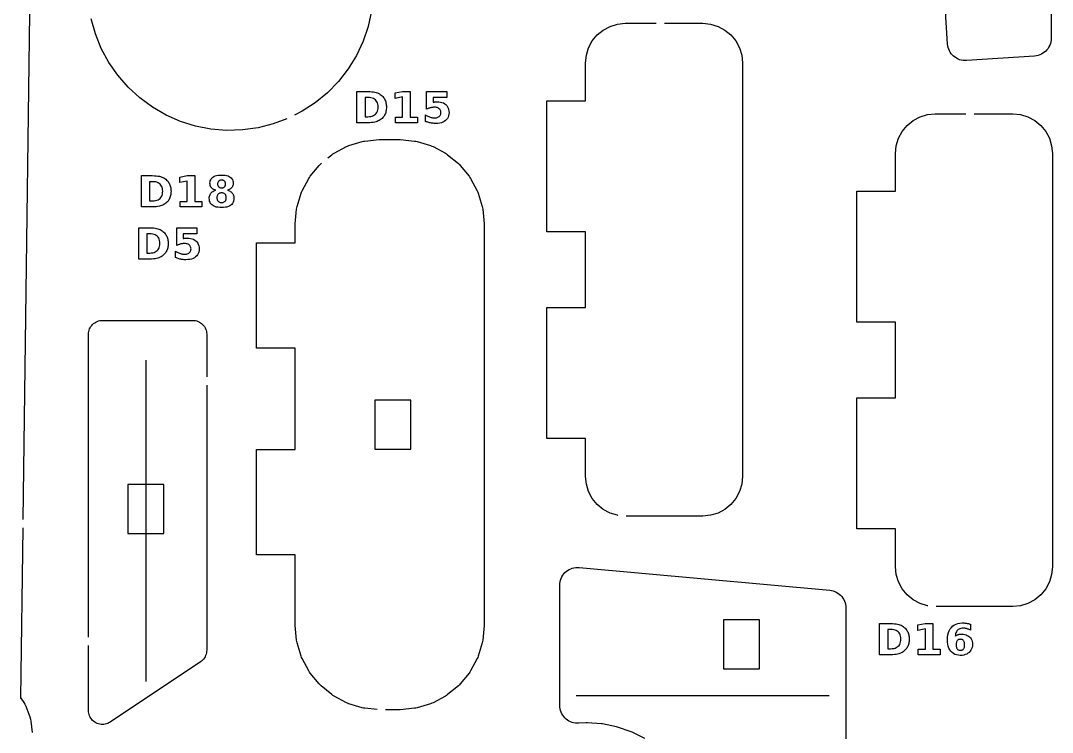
# Model space of a CAD drawing. Header units: millimetres. Extents: x 3 to 296, y 5 to 140.
# Drawn here: x 210.2 to 290.1, y 48.2 to 103.3 of the extents above; entities that cross this region are included whole.
import ezdxf

# ---------------------------------------------------------------- set-up
doc = ezdxf.new("R2010")
doc.units = ezdxf.units.MM
for name, color, linetype in [('CUT', 1, 'CONTINUOUS'), ('ENGRAVE', 5, 'CONTINUOUS'), ('SCORE', 7, 'CONTINUOUS')]:
    doc.layers.add(name, color=color, linetype=linetype)

msp = doc.modelspace()

# ---------------------------------------------------------------- linework, layer by layer
at = {"layer": 'CUT', "color": 1}
for points in [[(289.9819, 122.5685), (289.9818, 101.9104), (289.975, 101.7747), (289.9544, 101.6384), (289.9202, 101.5048), (289.8728, 101.3754), (289.8127, 101.2514), (289.7404, 101.134), (289.6568, 101.0244), (289.5627, 100.9237), (289.4589, 100.833), (289.3465, 100.7531), (289.2268, 100.6849), (289.1008, 100.629), (288.9698, 100.586), (288.8352, 100.5563), (288.7002, 100.5405), (283.4244, 100.1888), (283.2913, 100.1865), (283.1568, 100.1973), (283.024, 100.2213), (282.8942, 100.2583), (282.7687, 100.3077), (282.6486, 100.3692), (282.5351, 100.4422), (282.4293, 100.526), (282.3322, 100.6197), (282.2448, 100.7225), (282.1679, 100.8334), (282.1022, 100.9513), (282.0484, 101.0751), (282.0069, 101.2035), (281.9783, 101.3354), (281.9629, 101.4676), (281.7655, 104.4292)], [(211.0186, 117.6004), (210.3398, 64.6547)], [(237.3501, 104.0297), (237.0832, 102.839), (236.687, 101.6849), (236.1663, 100.5814), (235.5273, 99.5419), (234.7778, 98.579), (233.9269, 97.7044), (232.985, 96.9287), (231.9635, 96.2613), (231.3668, 95.9593)], [(230.7824, 95.6758), (229.732, 95.2825), (228.5492, 94.983), (227.3405, 94.8154), (226.1208, 94.7818), (224.9047, 94.8825), (223.7072, 95.1165), (222.5426, 95.4807), (221.4252, 95.9709), (220.3684, 96.581), (219.3852, 97.3037), (218.4875, 98.1301), (217.6862, 99.0503), (216.9909, 100.053), (216.4101, 101.1262), (215.951, 102.2567), (215.619, 103.4308)], [(256.4217, 64.9816), (256.4, 64.9837), (255.8231, 65.1587), (255.2914, 65.4429), (254.8254, 65.8254), (254.4429, 66.2914), (254.1587, 66.8231), (253.9837, 67.4), (253.925, 67.9963), (253.925, 70.925), (250.925, 70.925), (250.925, 81.075), (253.925, 81.075), (253.925, 86.925), (250.925, 86.925), (250.925, 97.075), (253.925, 97.075), (253.925, 100.0037), (253.9837, 100.6), (254.1587, 101.1769), (254.4429, 101.7086), (254.8254, 102.1746), (255.2914, 102.5571), (255.8231, 102.8413), (256.4, 103.0163), (256.9963, 103.075), (259.377, 103.075)], [(260.027, 103.075), (263.0037, 103.075), (263.6, 103.0163), (264.1769, 102.8413), (264.7086, 102.5571), (265.1746, 102.1746), (265.5571, 101.7086), (265.8413, 101.1769), (266.0163, 100.6), (266.075, 100.0037), (266.075, 67.9963), (266.0163, 67.4), (265.8413, 66.8231), (265.5571, 66.2914), (265.1746, 65.8254), (264.7086, 65.4429), (264.1769, 65.1587), (263.6, 64.9837), (263.0037, 64.925), (257.0689, 64.925)], [(280.4217, 57.9816), (280.4, 57.9837), (279.8231, 58.1587), (279.2914, 58.4429), (278.8254, 58.8254), (278.4429, 59.2914), (278.1587, 59.8231), (277.9837, 60.4), (277.925, 60.9963), (277.925, 63.925), (274.925, 63.925), (274.925, 74.075), (277.925, 74.075), (277.925, 79.925), (274.925, 79.925), (274.925, 90.075), (277.925, 90.075), (277.925, 93.0037), (277.9837, 93.6), (278.1587, 94.1769), (278.4429, 94.7086), (278.8254, 95.1746), (279.2914, 95.5571), (279.8231, 95.8413), (280.4, 96.0163), (280.9963, 96.075), (283.377, 96.075)], [(284.027, 96.075), (287.0037, 96.075), (287.6, 96.0163), (288.1769, 95.8413), (288.7086, 95.5571), (289.1746, 95.1746), (289.5571, 94.7086), (289.8413, 94.1769), (290.0163, 93.6), (290.075, 93.0037), (290.075, 60.9963), (290.0163, 60.4), (289.8413, 59.8231), (289.5571, 59.2914), (289.1746, 58.8254), (288.7086, 58.4429), (288.1769, 58.1587), (287.6, 57.9837), (287.0037, 57.925), (281.0689, 57.925)], [(233.9667, 92.6552), (234.2665, 92.9012), (234.3498, 92.963), (234.4387, 93.0163), (235.392, 93.5258), (235.4857, 93.5701), (235.5833, 93.605), (236.6177, 93.9188), (236.7182, 93.944), (236.8207, 93.9592), (237.9456, 94.07), (238.0473, 94.075), (239.4527, 94.075), (239.5544, 94.07), (240.6793, 93.9592), (240.7818, 93.944), (240.8823, 93.9188), (241.9167, 93.605), (242.0143, 93.5701), (242.108, 93.5258), (243.0613, 93.0163), (243.1502, 92.963), (243.2335, 92.9012), (244.0691, 92.2155), (244.1459, 92.1459), (244.2155, 92.0691), (244.9012, 91.2335), (244.963, 91.1502), (245.0163, 91.0613), (245.5258, 90.108), (245.5701, 90.0143), (245.605, 89.9167), (245.9188, 88.8823), (245.944, 88.7818), (245.9592, 88.6793), (246.07, 87.5544), (246.075, 87.4527), (246.075, 56.5473), (246.07, 56.4456), (245.9592, 55.3207), (245.944, 55.2182), (245.9188, 55.1177), (245.605, 54.0833), (245.5701, 53.9857), (245.5258, 53.892), (245.0163, 52.9387), (244.963, 52.8498), (244.9012, 52.7665), (244.2155, 51.9309), (244.1459, 51.8541), (244.0691, 51.7845), (243.2335, 51.0988), (243.1502, 51.037), (243.0613, 50.9837), (242.108, 50.4742), (242.0143, 50.4299), (241.9167, 50.395), (240.8823, 50.0812), (240.7818, 50.056), (240.6793, 50.0408), (239.5544, 49.93), (239.4527, 49.925), (238.4193, 49.925)], [(237.7702, 49.9473), (236.8207, 50.0408), (236.7182, 50.056), (236.6177, 50.0812), (235.5833, 50.395), (235.4857, 50.4299), (235.392, 50.4742), (234.4387, 50.9837), (234.3498, 51.037), (234.2665, 51.0988), (233.4309, 51.7845), (233.3541, 51.8541), (233.2845, 51.9309), (232.5988, 52.7665), (232.537, 52.8498), (232.4837, 52.9387), (231.9742, 53.892), (231.9299, 53.9857), (231.895, 54.0833), (231.5812, 55.1177), (231.556, 55.2182), (231.5408, 55.3207), (231.43, 56.4456), (231.425, 56.5473), (231.425, 61.925), (228.425, 61.925), (228.425, 70.075), (231.425, 70.075), (231.425, 77.925), (228.425, 77.925), (228.425, 86.075), (231.425, 86.075), (231.425, 87.4527), (231.43, 87.5544), (231.5408, 88.6793), (231.556, 88.7818), (231.5812, 88.8823), (231.895, 89.9167), (231.9299, 90.0143), (231.9742, 90.108), (232.4837, 91.0613), (232.537, 91.1502), (232.5988, 91.2335), (233.2845, 92.0691), (233.3541, 92.1459), (233.4309, 92.2155), (233.4643, 92.2428)], [(215.425, 55.5571), (215.425, 79.0018), (215.4301, 79.1054), (215.4456, 79.2097), (215.4712, 79.3121), (215.5067, 79.4114), (215.5519, 79.5068), (215.6061, 79.5973), (215.6689, 79.682), (215.7398, 79.7602), (215.818, 79.8311), (215.9027, 79.8939), (215.9932, 79.9481), (216.0886, 79.9933), (216.1879, 80.0288), (216.2903, 80.0544), (216.3946, 80.0699), (216.4982, 80.075), (223.5018, 80.075), (223.6054, 80.0699), (223.7097, 80.0544), (223.8121, 80.0288), (223.9114, 79.9933), (224.0068, 79.9481), (224.0973, 79.8939), (224.182, 79.8311), (224.2602, 79.7602), (224.3311, 79.682), (224.3939, 79.5973), (224.4481, 79.5068), (224.4933, 79.4114), (224.5288, 79.3121), (224.5544, 79.2097), (224.5699, 79.1054), (224.575, 79.0018), (224.575, 75.7076)], [(224.575, 75.0576), (224.575, 54.5333), (224.5699, 54.4297), (224.5544, 54.3252), (224.5287, 54.2228), (224.4931, 54.1233), (224.4479, 54.0279), (224.3935, 53.9373), (224.3306, 53.8525), (224.2596, 53.7743), (224.1812, 53.7035), (224.0978, 53.6418), (217.0948, 48.973), (217.0058, 48.9199), (216.9105, 48.8749), (216.8112, 48.8394), (216.7088, 48.8139), (216.6045, 48.7985), (216.4992, 48.7934), (216.3939, 48.7987), (216.2896, 48.8142), (216.1873, 48.8399), (216.088, 48.8755), (215.9927, 48.9206), (215.9023, 48.9749), (215.8176, 49.0378), (215.7395, 49.1086), (215.6687, 49.1868), (215.6059, 49.2715), (215.5517, 49.3619), (215.5067, 49.4573), (215.4712, 49.5566), (215.4455, 49.6589), (215.4301, 49.7632), (215.425, 49.8667), (215.425, 54.9071)], [(210.3315, 64.0048), (210.1628, 50.8504), (210.1633, 50.8392), (210.1692, 50.8295), (210.4006, 50.4943), (210.4854, 50.3541), (210.5526, 50.2047), (210.8697, 49.3686), (210.9184, 49.2123), (210.9479, 49.0512), (211.0557, 48.1635)], [(258.5117, 47.6974), (257.5207, 48.1982), (257.4455, 48.2301), (256.3966, 48.5943), (256.3178, 48.6159), (255.2297, 48.837), (255.1487, 48.8479), (254.0409, 48.9221), (253.9591, 48.9221), (253.39, 48.884), (253.2595, 48.8816), (253.1274, 48.8918), (252.997, 48.9148), (252.8694, 48.9501), (252.7458, 48.9976), (252.6273, 49.0567), (252.5151, 49.127), (252.4101, 49.2077), (252.3134, 49.2982), (252.2259, 49.3975), (252.1483, 49.5048), (252.0814, 49.619), (252.0257, 49.7392), (251.9819, 49.8642), (251.9504, 49.9928), (251.9313, 50.1238), (251.925, 50.2542), (251.925, 59.5783), (251.9315, 59.7106), (251.9511, 59.8435), (251.9836, 59.9739), (252.0287, 60.1004), (252.0858, 60.222), (252.1546, 60.3374), (252.2343, 60.4455), (252.3242, 60.5453), (252.4234, 60.6359), (252.531, 60.7164), (252.6459, 60.786), (252.767, 60.8441), (252.8933, 60.89), (253.0234, 60.9234), (253.1561, 60.944), (253.2903, 60.9515), (253.4227, 60.946), (272.8263, 59.182), (272.9588, 59.1633), (273.0906, 59.1313), (273.2186, 59.0864), (273.3415, 59.0291), (273.4582, 58.96), (273.5675, 58.8797), (273.6684, 58.789), (273.7599, 58.6889), (273.841, 58.5802), (273.9111, 58.4641), (273.9694, 58.3416), (274.0153, 58.214), (274.0484, 58.0824), (274.0684, 57.9483), (274.075, 57.8147), (274.075, 43.6568)]]:
    msp.add_lwpolyline(points, dxfattribs=at)
for points in [[(240.395, 73.895), (237.605, 73.895), (237.605, 70.105), (240.395, 70.105), (240.395, 73.895)], [(218.4608, 63.5823), (221.2508, 63.5823), (221.2508, 67.3723), (218.4608, 67.3723), (218.4608, 63.5823)], [(264.605, 53.105), (267.395, 53.105), (267.395, 56.895), (264.605, 56.895), (264.605, 53.105)]]:
    msp.add_lwpolyline(points, close=True, dxfattribs=at)
at = {"layer": 'ENGRAVE', "color": 5}
for points in [[(237.2077, 97.7922), (237.3529, 97.7812), (237.4824, 97.7659), (237.5963, 97.7461), (237.6945, 97.722), (237.7827, 97.6927), (237.8666, 97.6572), (237.9462, 97.6156), (238.0215, 97.5679), (238.0925, 97.5142), (238.1592, 97.4543), (238.2137, 97.3981), (238.2633, 97.3391), (238.3081, 97.2773), (238.348, 97.2127), (238.383, 97.1453), (238.4131, 97.0751), (238.4384, 97.0019), (238.4592, 96.9255), (238.4753, 96.846), (238.4869, 96.7633), (238.4938, 96.6774), (238.4961, 96.5884), (238.4938, 96.4984), (238.4869, 96.4116), (238.4753, 96.3282), (238.4592, 96.2481), (238.4384, 96.1712), (238.4131, 96.0977), (238.383, 96.0272), (238.348, 95.9596), (238.3081, 95.8948), (238.2633, 95.8329), (238.2137, 95.7739), (238.1592, 95.7176), (238.0919, 95.6578), (238.0203, 95.604), (237.9443, 95.5563), (237.864, 95.5147), (237.7794, 95.4793), (237.6904, 95.4499), (237.5917, 95.4258), (237.4777, 95.406), (237.3486, 95.3907), (237.2043, 95.3797), (237.0448, 95.3731), (236.8701, 95.371), (236.2093, 95.371), (236.2093, 97.801), (236.8701, 97.801), (237.0467, 97.7988), (237.2077, 97.7922)], [(239.7476, 97.3745), (239.1795, 97.2573), (239.1795, 97.6838), (239.7443, 97.801), (240.34, 97.801), (240.34, 95.8039), (240.8934, 95.8039), (240.8934, 95.371), (239.1942, 95.371), (239.1942, 95.8039), (239.7476, 95.8039), (239.7476, 97.3745)], [(243.167, 97.801), (243.167, 97.3404), (242.1091, 97.3404), (242.1091, 96.9644), (242.133, 96.9706), (242.1569, 96.9764), (242.1809, 96.9817), (242.205, 96.9864), (242.229, 96.9907), (242.2531, 96.9945), (242.2774, 96.9977), (242.3021, 97.0004), (242.327, 97.0024), (242.3523, 97.0039), (242.3778, 97.0048), (242.4037, 97.0051), (242.5463, 96.9989), (242.678, 96.9804), (242.7988, 96.9495), (242.9086, 96.9063), (243.0075, 96.8508), (243.0954, 96.7829), (243.171, 96.704), (243.2329, 96.6153), (243.281, 96.517), (243.3153, 96.4089), (243.336, 96.2911), (243.3428, 96.1636), (243.3353, 96.0371), (243.3129, 95.92), (243.2755, 95.8124), (243.2231, 95.7144), (243.1558, 95.6258), (243.0735, 95.5467), (242.9779, 95.4786), (242.8706, 95.4229), (242.7518, 95.3795), (242.6213, 95.3485), (242.4793, 95.3299), (242.3256, 95.3238), (242.2568, 95.3249), (242.1882, 95.3282), (242.1199, 95.3337), (242.0518, 95.3415), (241.9839, 95.3514), (241.9162, 95.3636), (241.8488, 95.3781), (241.7814, 95.3948), (241.7142, 95.4139), (241.6471, 95.4352), (241.5802, 95.4589), (241.5134, 95.4849), (241.5134, 95.978), (241.579, 95.9417), (241.6435, 95.9084), (241.7069, 95.8784), (241.7691, 95.8515), (241.8302, 95.8277), (241.8902, 95.8072), (241.949, 95.7897), (242.0067, 95.7755), (242.0633, 95.7644), (242.1188, 95.7565), (242.1731, 95.7518), (242.2263, 95.7502), (242.2996, 95.7533), (242.3674, 95.7626), (242.4299, 95.7781), (242.4871, 95.7997), (242.5388, 95.8276), (242.5852, 95.8617), (242.6252, 95.901), (242.658, 95.9448), (242.6834, 95.9929), (242.7016, 96.0454), (242.7126, 96.1023), (242.7162, 96.1636), (242.7126, 96.2254), (242.7016, 96.2826), (242.6834, 96.3353), (242.658, 96.3835), (242.6252, 96.4272), (242.5852, 96.4663), (242.5388, 96.5001), (242.4871, 96.5278), (242.4299, 96.5493), (242.3674, 96.5647), (242.2996, 96.5739), (242.2263, 96.577), (242.1808, 96.576), (242.1342, 96.5731), (242.0867, 96.5683), (242.0382, 96.5615), (241.9887, 96.5527), (241.9382, 96.542), (241.8866, 96.5293), (241.8337, 96.5144), (241.7795, 96.4975), (241.7241, 96.4784), (241.6674, 96.4571), (241.6094, 96.4338), (241.6094, 97.801), (243.167, 97.801)], [(237.1835, 95.8499), (237.2964, 95.8657), (237.3993, 95.8922), (237.492, 95.9292), (237.5747, 95.9768), (237.6473, 96.035), (237.7092, 96.1033), (237.7599, 96.1811), (237.7993, 96.2686), (237.8274, 96.3656), (237.8443, 96.4722), (237.8499, 96.5884), (237.8443, 96.7041), (237.8275, 96.8101), (237.7995, 96.9066), (237.7602, 96.9935), (237.7098, 97.0708), (237.6481, 97.1385), (237.5757, 97.1962), (237.4931, 97.2434), (237.4003, 97.2801), (237.2973, 97.3064), (237.184, 97.3221), (237.0605, 97.3273), (236.8359, 97.3273), (236.8359, 95.8446), (237.0605, 95.8446), (237.1835, 95.8499)], [(220.522, 91.276), (220.6673, 91.265), (220.7968, 91.2497), (220.9107, 91.23), (221.0088, 91.2058), (221.097, 91.1765), (221.1809, 91.141), (221.2605, 91.0994), (221.3358, 91.0518), (221.4068, 90.998), (221.4735, 90.9381), (221.5281, 90.8819), (221.5777, 90.8229), (221.6225, 90.7611), (221.6623, 90.6965), (221.6973, 90.6291), (221.7274, 90.5589), (221.7528, 90.4857), (221.7735, 90.4093), (221.7897, 90.3298), (221.8012, 90.2471), (221.8081, 90.1612), (221.8104, 90.0722), (221.8081, 89.9822), (221.8012, 89.8954), (221.7897, 89.812), (221.7735, 89.7319), (221.7528, 89.655), (221.7274, 89.5815), (221.6973, 89.511), (221.6623, 89.4434), (221.6225, 89.3786), (221.5777, 89.3167), (221.5281, 89.2577), (221.4735, 89.2014), (221.4063, 89.1416), (221.3346, 89.0878), (221.2587, 89.0401), (221.1784, 88.9985), (221.0938, 88.9631), (221.0048, 88.9337), (220.906, 88.9096), (220.7921, 88.8898), (220.663, 88.8745), (220.5187, 88.8635), (220.3592, 88.857), (220.1845, 88.8548), (219.5237, 88.8548), (219.5237, 91.2848), (220.1845, 91.2848), (220.3611, 91.2826), (220.522, 91.276)], [(223.0619, 90.8583), (222.4939, 90.7412), (222.4939, 91.1676), (223.0587, 91.2848), (223.6544, 91.2848), (223.6544, 89.2877), (224.2078, 89.2877), (224.2078, 88.8548), (222.5086, 88.8548), (222.5086, 89.2877), (223.0619, 89.2877), (223.0619, 90.8583)], [(225.0796, 90.2333), (225.027, 90.2695), (224.9805, 90.3097), (224.9401, 90.3538), (224.9057, 90.4018), (224.8777, 90.4536), (224.8558, 90.5092), (224.8402, 90.5686), (224.8309, 90.6318), (224.8278, 90.6988), (224.8341, 90.7973), (224.8533, 90.8876), (224.8851, 90.9698), (224.9298, 91.0439), (224.9871, 91.1098), (225.0573, 91.1676), (225.1397, 91.2168), (225.2341, 91.2571), (225.3405, 91.2884), (225.4587, 91.3108), (225.5889, 91.3242), (225.7311, 91.3287), (225.8722, 91.3243), (226.0016, 91.3109), (226.1193, 91.2886), (226.2251, 91.2575), (226.3193, 91.2174), (226.4017, 91.1684), (226.4718, 91.1108), (226.5291, 91.045), (226.5738, 90.9709), (226.6056, 90.8885), (226.6248, 90.7978), (226.6311, 90.6988), (226.628, 90.6318), (226.6186, 90.5686), (226.6029, 90.5092), (226.5809, 90.4536), (226.5526, 90.4018), (226.518, 90.3538), (226.4773, 90.3097), (226.4306, 90.2695), (226.3778, 90.2333), (226.3191, 90.2012), (226.2543, 90.1729), (226.1836, 90.1487), (226.2626, 90.1235), (226.335, 90.0936), (226.4006, 90.059), (226.4595, 90.0196), (226.5117, 89.9754), (226.5571, 89.9265), (226.5956, 89.873), (226.6272, 89.815), (226.6517, 89.7526), (226.6692, 89.6857), (226.6797, 89.6142), (226.6832, 89.5384), (226.6766, 89.4228), (226.6566, 89.3171), (226.6232, 89.2212), (226.5765, 89.1351), (226.5165, 89.0588), (226.4432, 88.9923), (226.3567, 88.9358), (226.2573, 88.8897), (226.1451, 88.8537), (226.02, 88.8281), (225.882, 88.8127), (225.7311, 88.8076), (225.5796, 88.8127), (225.4411, 88.8281), (225.3154, 88.8537), (225.2026, 88.8897), (225.1028, 88.9358), (225.0157, 88.9923), (224.9419, 89.0588), (224.8815, 89.1351), (224.8345, 89.2212), (224.8009, 89.3171), (224.7808, 89.4228), (224.774, 89.5384), (224.7776, 89.6142), (224.7881, 89.6857), (224.8056, 89.7526), (224.8301, 89.815), (224.8616, 89.873), (224.9002, 89.9265), (224.9456, 89.9754), (224.9978, 90.0196), (225.0566, 90.059), (225.1223, 90.0936), (225.1946, 90.1235), (225.2737, 90.1487), (225.203, 90.1729), (225.1383, 90.2012), (225.0796, 90.2333)], [(220.4979, 89.3337), (220.6108, 89.3496), (220.7136, 89.376), (220.8064, 89.413), (220.8891, 89.4606), (220.9616, 89.5188), (221.0236, 89.5871), (221.0742, 89.6649), (221.1136, 89.7524), (221.1418, 89.8494), (221.1587, 89.956), (221.1643, 90.0722), (221.1587, 90.1879), (221.1419, 90.2939), (221.1138, 90.3904), (221.0746, 90.4773), (221.0241, 90.5546), (220.9625, 90.6223), (220.8901, 90.68), (220.8075, 90.7272), (220.7147, 90.7639), (220.6116, 90.7902), (220.4984, 90.8059), (220.3749, 90.8111), (220.1503, 90.8111), (220.1503, 89.3284), (220.3749, 89.3284), (220.4979, 89.3337)], [(225.4292, 90.5462), (225.4403, 90.5072), (225.456, 90.4719), (225.4762, 90.4403), (225.5008, 90.4124), (225.5295, 90.3885), (225.5622, 90.369), (225.5986, 90.3538), (225.6389, 90.3429), (225.6831, 90.3364), (225.7311, 90.3343), (225.7781, 90.3364), (225.8213, 90.3429), (225.8609, 90.3538), (225.8967, 90.369), (225.9289, 90.3885), (225.9573, 90.4124), (225.9817, 90.4403), (226.0016, 90.4719), (226.0171, 90.5072), (226.0282, 90.5462), (226.0349, 90.5889), (226.0371, 90.6354), (226.0349, 90.6818), (226.0282, 90.7244), (226.0171, 90.7633), (226.0016, 90.7985), (225.9817, 90.8299), (225.9573, 90.8575), (225.9289, 90.8812), (225.8967, 90.9005), (225.8609, 90.9155), (225.8213, 90.9263), (225.7781, 90.9327), (225.7311, 90.9348), (225.6831, 90.9327), (225.6389, 90.9262), (225.5986, 90.9153), (225.5622, 90.9001), (225.5295, 90.8806), (225.5008, 90.8567), (225.4762, 90.8289), (225.456, 90.7974), (225.4403, 90.7623), (225.4292, 90.7236), (225.4224, 90.6813), (225.4202, 90.6354), (225.4224, 90.5889), (225.4292, 90.5462)], [(225.5756, 89.918), (225.5329, 89.8993), (225.4946, 89.8753), (225.4609, 89.846), (225.4321, 89.8117), (225.4085, 89.7727), (225.3901, 89.7292), (225.377, 89.681), (225.3691, 89.6283), (225.3665, 89.5709), (225.3691, 89.5136), (225.377, 89.4609), (225.3901, 89.4128), (225.4085, 89.3694), (225.4321, 89.3307), (225.4609, 89.2967), (225.4946, 89.2676), (225.5329, 89.2438), (225.5756, 89.2252), (225.6229, 89.212), (225.6747, 89.2041), (225.7311, 89.2014), (225.7869, 89.2041), (225.8381, 89.212), (225.8849, 89.2252), (225.9271, 89.2438), (225.9648, 89.2676), (225.998, 89.2967), (226.0264, 89.3307), (226.0495, 89.3694), (226.0676, 89.4128), (226.0805, 89.4609), (226.0882, 89.5136), (226.0908, 89.5709), (226.0882, 89.6288), (226.0805, 89.6819), (226.0676, 89.7302), (226.0495, 89.7738), (226.0264, 89.8127), (225.998, 89.8468), (225.9648, 89.8759), (225.9271, 89.8997), (225.8849, 89.9182), (225.8381, 89.9314), (225.7869, 89.9394), (225.7311, 89.942), (225.6747, 89.9393), (225.6229, 89.9313), (225.5756, 89.918)], [(220.1434, 87.246), (220.3043, 87.2395), (220.4496, 87.2285), (220.5791, 87.2132), (220.693, 87.1934), (220.7912, 87.1693), (220.8794, 87.1399), (220.9633, 87.1045), (221.0428, 87.0629), (221.1181, 87.0152), (221.1892, 86.9614), (221.2559, 86.9016), (221.3104, 86.8454), (221.36, 86.7864), (221.4048, 86.7246), (221.4447, 86.66), (221.4797, 86.5925), (221.5098, 86.5223), (221.5351, 86.4491), (221.5559, 86.3728), (221.572, 86.2932), (221.5836, 86.2106), (221.5905, 86.1247), (221.5928, 86.0357), (221.5905, 85.9456), (221.5836, 85.8589), (221.572, 85.7755), (221.5559, 85.6953), (221.5351, 85.6185), (221.5098, 85.545), (221.4797, 85.4745), (221.4447, 85.4069), (221.4048, 85.3421), (221.36, 85.2802), (221.3104, 85.2211), (221.2559, 85.1649), (221.1886, 85.105), (221.117, 85.0512), (221.041, 85.0036), (220.9607, 84.962), (220.8761, 84.9265), (220.7871, 84.8972), (220.6884, 84.873), (220.5744, 84.8533), (220.4453, 84.838), (220.301, 84.827), (220.1415, 84.8204), (219.9668, 84.8182), (219.306, 84.8182), (219.306, 87.2482), (219.9668, 87.2482), (220.1434, 87.246)], [(223.8111, 87.2482), (223.8111, 86.7876), (222.7531, 86.7876), (222.7531, 86.4117), (222.777, 86.4179), (222.801, 86.4237), (222.8249, 86.4289), (222.849, 86.4337), (222.873, 86.438), (222.8972, 86.4418), (222.9215, 86.445), (222.9461, 86.4476), (222.971, 86.4497), (222.9963, 86.4512), (223.0218, 86.452), (223.0477, 86.4523), (223.1904, 86.4462), (223.3221, 86.4277), (223.4428, 86.3968), (223.5526, 86.3536), (223.6515, 86.2981), (223.7395, 86.2302), (223.815, 86.1513), (223.8769, 86.0626), (223.925, 85.9643), (223.9594, 85.8562), (223.98, 85.7384), (223.9868, 85.6109), (223.9794, 85.4843), (223.9569, 85.3673), (223.9195, 85.2597), (223.8671, 85.1617), (223.7998, 85.0731), (223.7175, 84.994), (223.6219, 84.9259), (223.5147, 84.8701), (223.3958, 84.8268), (223.2654, 84.7958), (223.1233, 84.7772), (222.9696, 84.771), (222.9008, 84.7721), (222.8322, 84.7755), (222.7639, 84.781), (222.6958, 84.7888), (222.6279, 84.7987), (222.5603, 84.8109), (222.4928, 84.8253), (222.4254, 84.8421), (222.3582, 84.8612), (222.2912, 84.8825), (222.2242, 84.9062), (222.1574, 84.9322), (222.1574, 85.4253), (222.223, 85.3889), (222.2875, 85.3557), (222.3509, 85.3256), (222.4131, 85.2987), (222.4742, 85.275), (222.5342, 85.2544), (222.5931, 85.237), (222.6508, 85.2228), (222.7073, 85.2117), (222.7628, 85.2038), (222.8171, 85.199), (222.8703, 85.1975), (222.9436, 85.2006), (223.0115, 85.2098), (223.074, 85.2253), (223.1311, 85.247), (223.1828, 85.2749), (223.2292, 85.309), (223.2692, 85.3483), (223.302, 85.392), (223.3275, 85.4402), (223.3457, 85.4927), (223.3566, 85.5496), (223.3602, 85.6109), (223.3566, 85.6726), (223.3457, 85.7299), (223.3275, 85.7826), (223.302, 85.8308), (223.2692, 85.8745), (223.2292, 85.9136), (223.1828, 85.9474), (223.1311, 85.9751), (223.074, 85.9966), (223.0115, 86.012), (222.9436, 86.0212), (222.8703, 86.0243), (222.8248, 86.0233), (222.7783, 86.0204), (222.7307, 86.0155), (222.6822, 86.0087), (222.6327, 86), (222.5822, 85.9893), (222.5306, 85.9766), (222.4777, 85.9617), (222.4235, 85.9447), (222.3681, 85.9256), (222.3114, 85.9044), (222.2535, 85.8811), (222.2535, 87.2482), (223.8111, 87.2482)], [(220.1572, 85.2919), (220.2802, 85.2972), (220.3931, 85.313), (220.496, 85.3395), (220.5887, 85.3765), (220.6714, 85.4241), (220.744, 85.4823), (220.8059, 85.5506), (220.8566, 85.6284), (220.896, 85.7159), (220.9241, 85.8129), (220.941, 85.9195), (220.9466, 86.0357), (220.941, 86.1513), (220.9242, 86.2574), (220.8962, 86.3539), (220.8569, 86.4408), (220.8065, 86.5181), (220.7448, 86.5858), (220.6724, 86.6435), (220.5898, 86.6907), (220.497, 86.7274), (220.394, 86.7536), (220.2807, 86.7694), (220.1572, 86.7746), (219.9326, 86.7746), (219.9326, 85.2919), (220.1572, 85.2919)], [(277.6958, 56.6047), (277.8411, 56.5937), (277.9706, 56.5784), (278.0845, 56.5587), (278.1827, 56.5345), (278.2708, 56.5052), (278.3547, 56.4697), (278.4343, 56.4281), (278.5096, 56.3805), (278.5806, 56.3267), (278.6473, 56.2668), (278.7019, 56.2106), (278.7515, 56.1516), (278.7963, 56.0898), (278.8361, 56.0252), (278.8711, 55.9578), (278.9012, 55.8876), (278.9266, 55.8144), (278.9474, 55.738), (278.9635, 55.6585), (278.975, 55.5758), (278.982, 55.4899), (278.9843, 55.4009), (278.982, 55.3109), (278.975, 55.2241), (278.9635, 55.1407), (278.9474, 55.0606), (278.9266, 54.9837), (278.9012, 54.9102), (278.8711, 54.8397), (278.8361, 54.7721), (278.7963, 54.7074), (278.7515, 54.6454), (278.7019, 54.5864), (278.6473, 54.5301), (278.5801, 54.4703), (278.5085, 54.4165), (278.4325, 54.3688), (278.3522, 54.3272), (278.2676, 54.2918), (278.1786, 54.2624), (278.0799, 54.2383), (277.9659, 54.2186), (277.8368, 54.2032), (277.6925, 54.1922), (277.533, 54.1857), (277.3583, 54.1835), (276.6975, 54.1835), (276.6975, 56.6135), (277.3583, 56.6135), (277.5349, 56.6113), (277.6958, 56.6047)], [(277.6717, 54.6624), (277.7846, 54.6783), (277.8875, 54.7047), (277.9802, 54.7417), (278.0629, 54.7893), (278.1355, 54.8475), (278.1974, 54.9158), (278.248, 54.9937), (278.2874, 55.0811), (278.3156, 55.1781), (278.3325, 55.2847), (278.3381, 55.4009), (278.3325, 55.5166), (278.3157, 55.6226), (278.2876, 55.7191), (278.2484, 55.806), (278.1979, 55.8833), (278.1363, 55.951), (278.0639, 56.0087), (277.9813, 56.0559), (277.8885, 56.0926), (277.7854, 56.1189), (277.6722, 56.1346), (277.5487, 56.1399), (277.3241, 56.1399), (277.3241, 54.6571), (277.5487, 54.6571), (277.6717, 54.6624)], [(280.2358, 56.1871), (279.6677, 56.0699), (279.6677, 56.4963), (280.2325, 56.6135), (280.8282, 56.6135), (280.8282, 54.6164), (281.3816, 54.6164), (281.3816, 54.1835), (279.6824, 54.1835), (279.6824, 54.6164), (280.2358, 54.6164), (280.2358, 56.1871)], [(283.6742, 56.1241), (283.6241, 56.1454), (283.5751, 56.1645), (283.527, 56.1814), (283.4799, 56.1963), (283.4339, 56.209), (283.3885, 56.2197), (283.3434, 56.2285), (283.2988, 56.2353), (283.2545, 56.2401), (283.2105, 56.243), (283.1669, 56.244), (283.0771, 56.2397), (282.9941, 56.2267), (282.9179, 56.2052), (282.8487, 56.1749), (282.7863, 56.1361), (282.7307, 56.0886), (282.6823, 56.0326), (282.641, 55.9682), (282.607, 55.8955), (282.5803, 55.8144), (282.5607, 55.725), (282.5485, 55.6272), (282.5848, 55.6526), (282.6221, 55.6759), (282.6603, 55.6969), (282.6996, 55.7158), (282.7399, 55.7324), (282.7812, 55.7468), (282.8236, 55.759), (282.8673, 55.7689), (282.9122, 55.7767), (282.9584, 55.7822), (283.0059, 55.7856), (283.0546, 55.7867), (283.1749, 55.7806), (283.2871, 55.7624), (283.3913, 55.7321), (283.4876, 55.6897), (283.5758, 55.6352), (283.656, 55.5686), (283.7259, 55.4921), (283.7831, 55.4082), (283.8275, 55.3167), (283.8593, 55.2177), (283.8784, 55.1112), (283.8847, 54.9973), (283.8776, 54.8714), (283.8563, 54.7541), (283.8208, 54.6455), (283.7711, 54.5455), (283.7073, 54.4542), (283.6292, 54.3715), (283.5392, 54.2996), (283.4395, 54.2408), (283.3301, 54.1951), (283.2111, 54.1624), (283.0823, 54.1428), (282.944, 54.1363), (282.792, 54.1452), (282.652, 54.1718), (282.5238, 54.2162), (282.4076, 54.2784), (282.3032, 54.3584), (282.2107, 54.4561), (282.1314, 54.5701), (282.0665, 54.6991), (282.016, 54.8429), (281.98, 55.0015), (281.9583, 55.1751), (281.9511, 55.3635), (281.9596, 55.5571), (281.9848, 55.7363), (282.027, 55.9012), (282.086, 56.0518), (282.1619, 56.188), (282.2547, 56.3099), (282.3621, 56.4151), (282.4821, 56.5012), (282.6146, 56.5681), (282.7596, 56.6159), (282.9171, 56.6446), (283.0872, 56.6542), (283.1428, 56.6534), (283.1979, 56.6513), (283.2524, 56.6477), (283.3064, 56.6426), (283.3598, 56.6361), (283.4127, 56.6281), (283.4652, 56.6187), (283.5176, 56.6079), (283.5698, 56.5956), (283.6218, 56.5818), (283.6736, 56.5666), (283.7252, 56.55), (283.7252, 56.1008), (283.6742, 56.1241)], [(282.85, 55.3712), (282.8066, 55.3564), (282.7678, 55.3356), (282.7336, 55.309), (282.7039, 55.2764), (282.6788, 55.2379), (282.6582, 55.1935), (282.6422, 55.1431), (282.6308, 55.0869), (282.624, 55.0247), (282.6217, 54.9566), (282.624, 54.8885), (282.6308, 54.8263), (282.6422, 54.77), (282.6582, 54.7197), (282.6788, 54.6753), (282.7039, 54.6368), (282.7336, 54.6042), (282.7678, 54.5775), (282.8066, 54.5568), (282.85, 54.542), (282.898, 54.5331), (282.9505, 54.5301), (283.0035, 54.5331), (283.0518, 54.542), (283.0955, 54.5568), (283.1346, 54.5775), (283.169, 54.6042), (283.1987, 54.6368), (283.2238, 54.6753), (283.2443, 54.7197), (283.2603, 54.77), (283.2717, 54.8263), (283.2786, 54.8885), (283.2809, 54.9566), (283.2786, 55.0247), (283.2717, 55.0869), (283.2603, 55.1431), (283.2443, 55.1935), (283.2238, 55.2379), (283.1987, 55.2764), (283.169, 55.309), (283.1346, 55.3356), (283.0955, 55.3564), (283.0518, 55.3712), (283.0035, 55.3801), (282.9505, 55.383), (282.898, 55.3801), (282.85, 55.3712)]]:
    msp.add_lwpolyline(points, close=True, dxfattribs=at)
at = {"layer": 'SCORE', "color": 7}
for points in [[(219.8558, 77), (219.8558, 52.1057)], [(272.8, 51), (253.2, 51)]]:
    msp.add_lwpolyline(points, dxfattribs=at)

doc.saveas('drawing.dxf')
